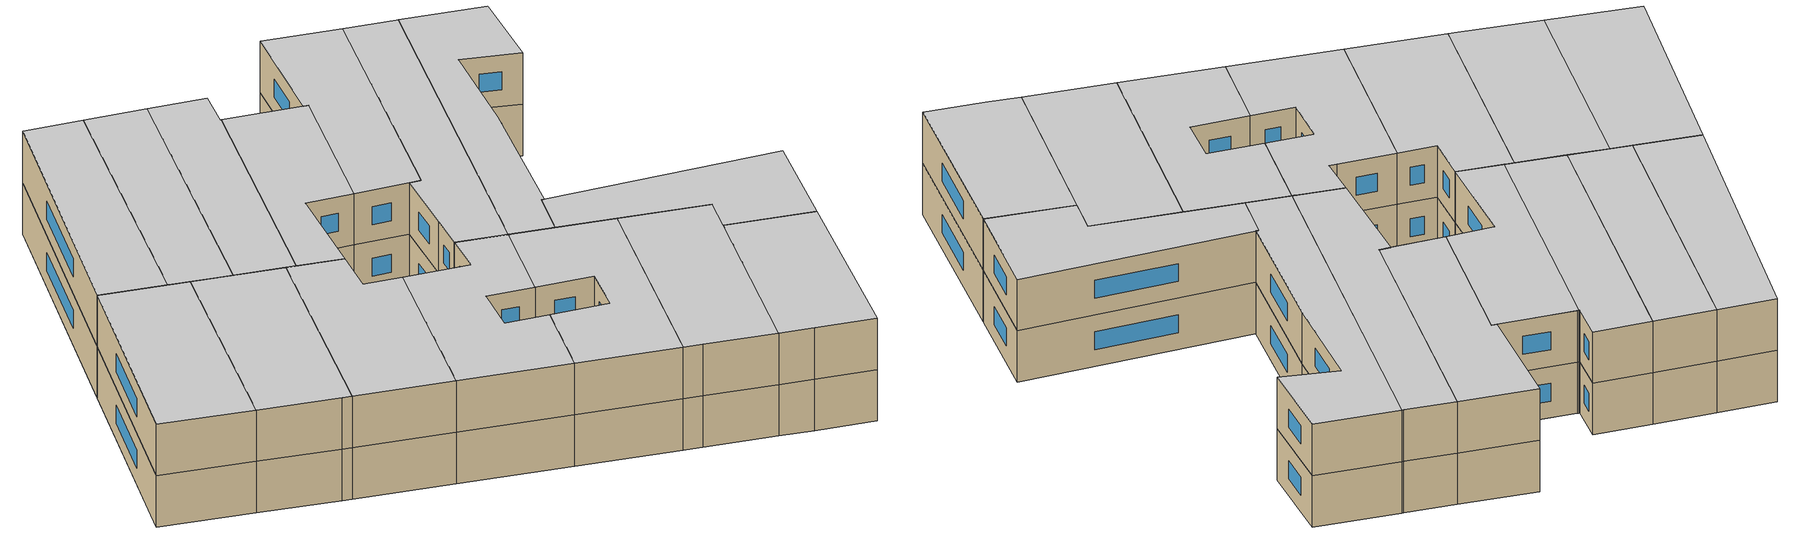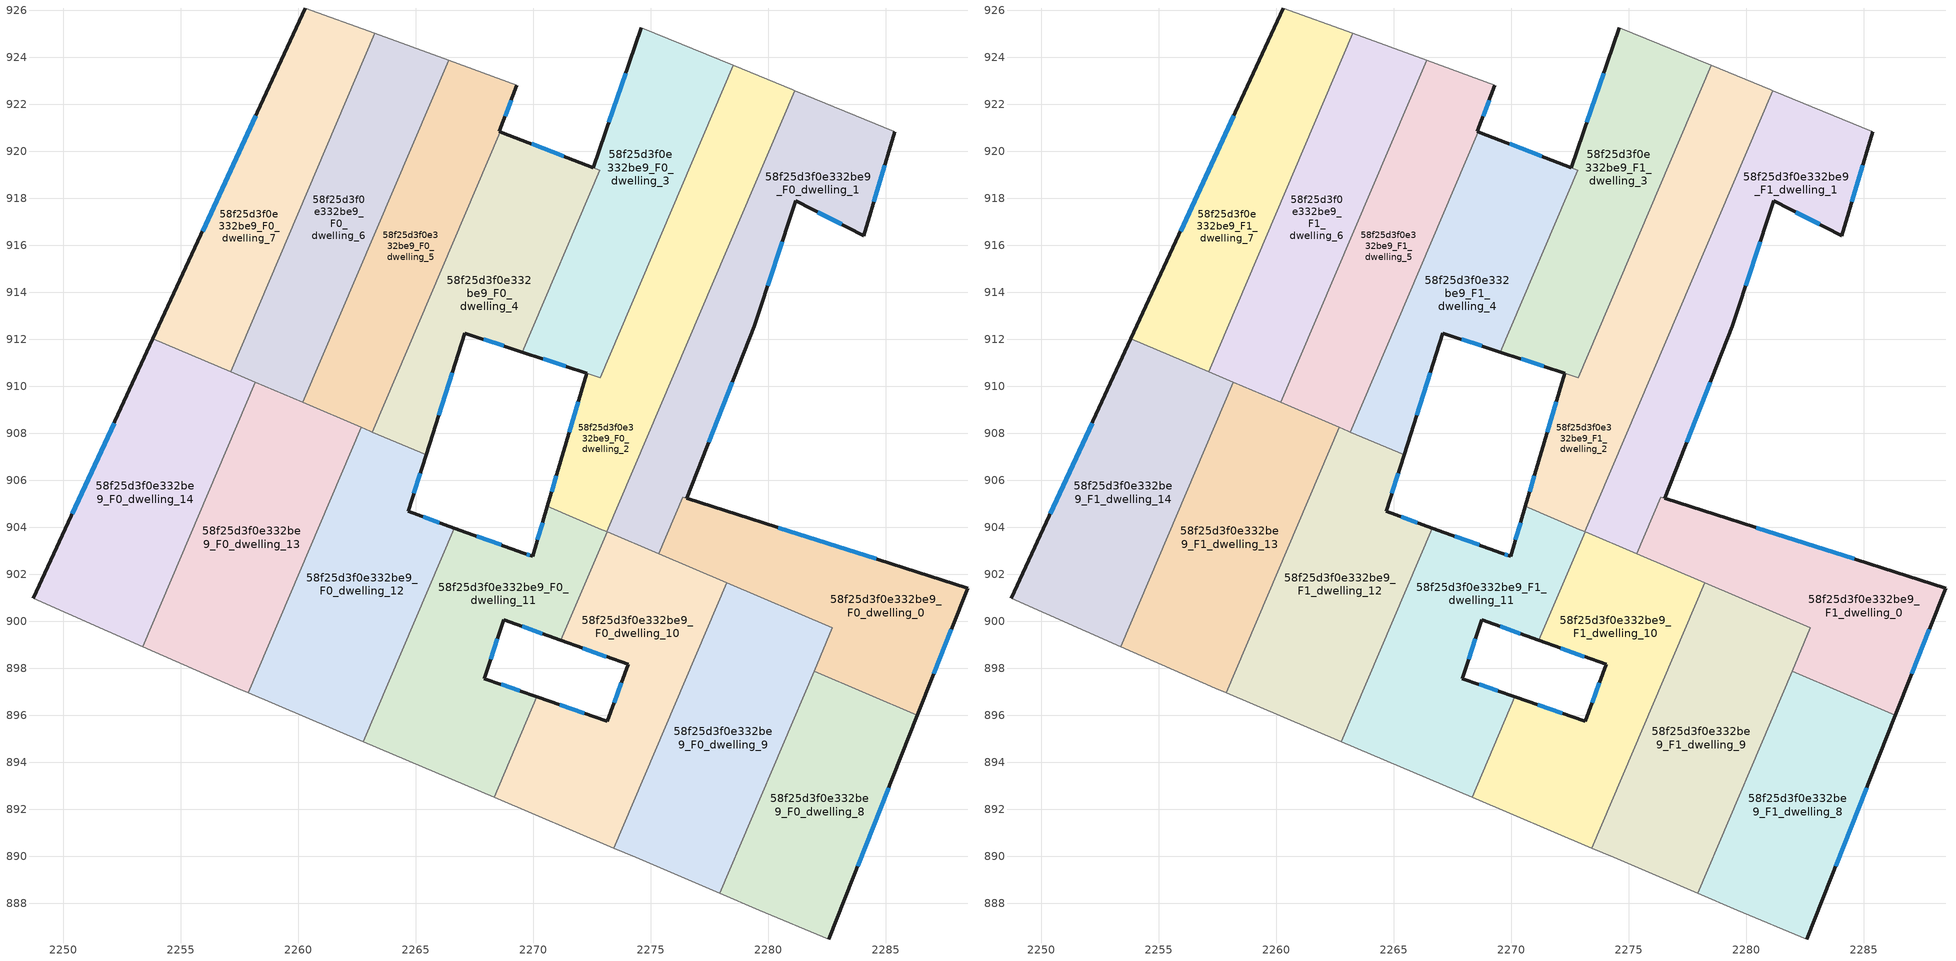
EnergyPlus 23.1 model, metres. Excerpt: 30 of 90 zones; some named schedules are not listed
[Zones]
58f25d3f0e332be9_F0_dwelling_0
 floor ground (EU_floor_Construction): 2288.48,901.42 2286.34,896.01 2281.94,897.88 2282.73,899.72 2275.34,902.87 2276.36,905.28 2276.53,905.23 z0
 wall outside (EU_wall_Construction): 2286.34,896.01 2288.48,901.42 2276.53,905.23 z0:3
 wall to 58f25d3f0e332be9_F0_dwelling_8 (EU_wall_Construction): 2281.94,897.88 2286.34,896.01 z0:3
 wall to 58f25d3f0e332be9_F0_dwelling_9 (EU_wall_Construction): 2278.23,901.64 2282.73,899.72 2281.94,897.88 z0:3
 wall to 58f25d3f0e332be9_F0_dwelling_1 (EU_wall_Construction): 2276.36,905.28 2275.34,902.87 / 2276.52,905.24 2276.37,905.29 z0:3
 wall to 58f25d3f0e332be9_F0_dwelling_10 (EU_wall_Construction): 2275.34,902.87 2278.23,901.64 z0:3
 window (EU_Window_Construction): 2284.6,902.66 2280.42,903.99 / 2287.04,897.77 2287.79,899.66 z0.98:2.02
58f25d3f0e332be9_F0_dwelling_1
 floor ground (EU_floor_Construction): 2285.37,920.84 2284.05,916.41 2281.17,917.9 2279.4,912.55 2276.52,905.24 2276.37,905.29 2275.34,902.87 2273.13,903.81 2281.12,922.58 z0
 wall outside (EU_wall_Construction): 2276.52,905.24 2279.4,912.55 2281.17,917.9 2284.05,916.41 2285.37,920.84 z0:3
 wall to 58f25d3f0e332be9_F0_dwelling_2 (EU_wall_Construction): 2281.12,922.58 2273.13,903.81 z0:3
 wall adiabatic (EU_wall_Construction): 2285.37,920.84 2281.12,922.58 z0:3
 wall to 58f25d3f0e332be9_F0_dwelling_10 (EU_wall_Construction): 2273.14,903.81 2275.34,902.87 z0:3
 window (EU_Window_Construction): 2284.48,917.85 2284.94,919.4 / 2282.11,917.41 2283.12,916.89 / 2279.98,914.29 2280.6,916.16 / 2277.46,907.61 2278.47,910.17 z0.98:2.02
58f25d3f0e332be9_F0_dwelling_10
 floor ground (EU_floor_Construction): 2278.23,901.64 2273.43,890.35 2268.33,892.51 2270.15,896.79 2273.14,895.76 2274.04,898.17 2271.17,899.2 2273.14,903.81 z0
 wall outside (EU_wall_Construction): 2271.17,899.2 2274.04,898.17 2273.14,895.76 2270.15,896.79 z0:3
 wall to 58f25d3f0e332be9_F0_dwelling_11 (EU_wall_Construction): 2270.15,896.79 2268.33,892.51 / 2273.14,903.81 2271.17,899.2 z0:3
 wall to 58f25d3f0e332be9_F0_dwelling_9 (EU_wall_Construction): 2273.43,890.35 2278.23,901.64 z0:3
 wall adiabatic (EU_wall_Construction): 2268.33,892.51 2273.43,890.35 z0:3
 window (EU_Window_Construction): 2272.17,896.09 2271.13,896.46 / 2273.75,897.38 2273.44,896.54 / 2272.11,898.86 2273.11,898.5 z0.98:2.02
58f25d3f0e332be9_F0_dwelling_11
 floor ground (EU_floor_Construction): 2273.14,903.81 2271.17,899.2 2268.74,900.07 2267.91,897.57 2270.15,896.79 2268.33,892.51 2262.76,894.88 2266.63,903.97 2269.59,902.91 2269.97,902.78 2270.59,904.89 z0
 wall outside (EU_wall_Construction): 2270.15,896.79 2267.91,897.57 2268.74,900.07 2271.17,899.2 / 2270.59,904.89 2269.97,902.78 2269.59,902.91 2266.63,903.97 z0:3
 wall adiabatic (EU_wall_Construction): 2262.76,894.88 2268.33,892.51 z0:3
 wall to 58f25d3f0e332be9_F0_dwelling_12 (EU_wall_Construction): 2266.63,903.97 2262.76,894.88 z0:3
 wall to 58f25d3f0e332be9_F0_dwelling_2 (EU_wall_Construction): 2272.9,903.91 2270.59,904.89 / 2273.13,903.81 2273.04,903.85 2272.9,903.9 z0:3
 window (EU_Window_Construction): 2269.53,899.78 2270.38,899.48 / 2268.18,898.38 2268.47,899.25 / 2269.42,897.04 2268.64,897.31 / 2268.63,903.25 2267.6,903.63 / 2269.85,902.82 2269.72,902.86 / 2270.39,904.2 2270.18,903.46 z0.98:2.02
58f25d3f0e332be9_F0_dwelling_12
 floor ground (EU_floor_Construction): 2265.44,907.08 2264.67,904.68 2266.63,903.97 2262.76,894.88 2257.87,896.96 2262.67,908.26 z0
 wall outside (EU_wall_Construction): 2266.63,903.97 2264.67,904.68 2265.44,907.08 z0:3
 wall adiabatic (EU_wall_Construction): 2257.87,896.96 2262.76,894.88 z0:3
 wall to 58f25d3f0e332be9_F0_dwelling_13 (EU_wall_Construction): 2262.67,908.26 2257.87,896.96 z0:3
 wall to 58f25d3f0e332be9_F0_dwelling_4 (EU_wall_Construction): 2265.44,907.08 2263.16,908.05 z0:3
 wall to 58f25d3f0e332be9_F0_dwelling_5 (EU_wall_Construction): 2263.16,908.05 2263.06,908.09 2262.67,908.26 z0:3
 window (EU_Window_Construction): 2264.92,905.46 2265.19,906.3 / 2266,904.2 2265.31,904.45 z0.98:2.02
58f25d3f0e332be9_F0_dwelling_13
 floor ground (EU_floor_Construction): 2262.67,908.26 2257.87,896.96 2257.4,897.16 2253.39,898.92 2258.17,910.17 z0
 wall adiabatic (EU_wall_Construction): 2253.39,898.92 2257.4,897.16 2257.87,896.96 z0:3
 wall to 58f25d3f0e332be9_F0_dwelling_14 (EU_wall_Construction): 2258.17,910.17 2253.39,898.92 z0:3
 wall to 58f25d3f0e332be9_F0_dwelling_5 (EU_wall_Construction): 2262.67,908.26 2260.19,909.31 z0:3
 wall to 58f25d3f0e332be9_F0_dwelling_6 (EU_wall_Construction): 2260.19,909.31 2258.17,910.17 z0:3
58f25d3f0e332be9_F0_dwelling_14
 floor ground (EU_floor_Construction): 2258.17,910.17 2253.39,898.92 2248.72,900.98 2253.82,912.03 z0
 wall outside (EU_wall_Construction): 2253.82,912.03 2248.72,900.98 z0:3
 wall adiabatic (EU_wall_Construction): 2248.72,900.98 2253.39,898.92 z0:3
 wall to 58f25d3f0e332be9_F0_dwelling_7 (EU_wall_Construction): 2257.13,910.62 2253.82,912.03 z0:3
 wall to 58f25d3f0e332be9_F0_dwelling_6 (EU_wall_Construction): 2258.17,910.17 2257.13,910.62 z0:3
 window (EU_Window_Construction): 2252.16,908.43 2250.38,904.57 z0.98:2.02
58f25d3f0e332be9_F0_dwelling_2
 floor ground (EU_floor_Construction): 2281.03,922.62 2281.12,922.58 2273.13,903.81 2273.04,903.85 2272.9,903.91 2270.59,904.89 2271.16,906.84 2272.26,910.56 2272.85,910.36 2278.51,923.66 z0
 wall outside (EU_wall_Construction): 2272.26,910.56 2271.16,906.84 2270.59,904.89 z0:3
 wall adiabatic (EU_wall_Construction): 2281.12,922.58 2281.03,922.62 2278.51,923.66 z0:3
 wall to 58f25d3f0e332be9_F0_dwelling_3 (EU_wall_Construction): 2272.85,910.36 2272.26,910.56 / 2278.51,923.66 2272.86,910.37 z0:3
 window (EU_Window_Construction): 2270.98,906.2 2270.78,905.52 / 2271.91,909.35 2271.52,908.05 z0.98:2.02
58f25d3f0e332be9_F0_dwelling_3
 floor ground (EU_floor_Construction): 2278.51,923.66 2272.85,910.36 2269.53,911.46 2272.83,919.2 2272.55,919.31 2274.59,925.27 z0
 wall outside (EU_wall_Construction): 2274.59,925.27 2272.55,919.31 / 2269.53,911.46 2272.26,910.56 z0:3
 wall to 58f25d3f0e332be9_F0_dwelling_4 (EU_wall_Construction): 2272.55,919.31 2272.83,919.2 2269.53,911.46 z0:3
 wall adiabatic (EU_wall_Construction): 2278.51,923.66 2274.59,925.27 z0:3
 window (EU_Window_Construction): 2273.93,923.33 2273.22,921.24 / 2270.42,911.16 2271.38,910.85 z0.98:2.02
58f25d3f0e332be9_F0_dwelling_4
 floor ground (EU_floor_Construction): 2272.83,919.2 2269.53,911.46 2267.08,912.27 2265.44,907.08 2263.16,908.05 2268.59,920.83 2268.69,920.79 z0
 wall outside (EU_wall_Construction): 2272.55,919.31 2268.69,920.79 2268.59,920.83 / 2265.44,907.08 2267.08,912.27 2269.53,911.46 z0:3
 wall to 58f25d3f0e332be9_F0_dwelling_5 (EU_wall_Construction): 2268.59,920.83 2263.16,908.05 z0:3
 window (EU_Window_Construction): 2271.29,919.79 2269.94,920.31 / 2267.88,912 2268.74,911.72 / 2265.97,908.77 2266.55,910.58 z0.98:2.02
58f25d3f0e332be9_F0_dwelling_5
 floor ground (EU_floor_Construction): 2269.3,922.82 2268.55,920.85 2268.59,920.83 2263.16,908.05 2263.06,908.09 2260.19,909.31 2266.39,923.88 z0
 wall outside (EU_wall_Construction): 2268.59,920.83 2268.55,920.85 2269.3,922.82 z0:3
 wall to 58f25d3f0e332be9_F0_dwelling_6 (EU_wall_Construction): 2266.39,923.88 2260.19,909.31 z0:3
 wall adiabatic (EU_wall_Construction): 2269.3,922.82 2266.39,923.88 z0:3
 window (EU_Window_Construction): 2268.8,921.49 2269.06,922.18 z0.98:2.02
58f25d3f0e332be9_F0_dwelling_6
 floor ground (EU_floor_Construction): 2266.39,923.88 2260.19,909.31 2257.13,910.62 2263.26,925.02 z0
 wall to 58f25d3f0e332be9_F0_dwelling_7 (EU_wall_Construction): 2263.26,925.02 2257.13,910.62 z0:3
 wall adiabatic (EU_wall_Construction): 2266.39,923.88 2263.26,925.02 z0:3
58f25d3f0e332be9_F0_dwelling_7
 floor ground (EU_floor_Construction): 2263.26,925.02 2257.13,910.62 2253.82,912.03 2260.3,926.1 z0
 wall outside (EU_wall_Construction): 2260.3,926.1 2253.82,912.03 z0:3
 wall adiabatic (EU_wall_Construction): 2263.26,925.02 2260.3,926.1 z0:3
 window (EU_Window_Construction): 2258.19,921.52 2255.93,916.6 z0.98:2.02
58f25d3f0e332be9_F0_dwelling_8
 floor ground (EU_floor_Construction): 2286.34,896.01 2282.57,886.49 2279.61,887.71 2277.92,888.43 2281.94,897.88 z0
 wall outside (EU_wall_Construction): 2282.57,886.49 2286.34,896.01 z0:3
 wall adiabatic (EU_wall_Construction): 2277.92,888.43 2279.61,887.71 2282.57,886.49 z0:3
 wall to 58f25d3f0e332be9_F0_dwelling_9 (EU_wall_Construction): 2281.94,897.88 2277.92,888.43 z0:3
 window (EU_Window_Construction): 2283.8,889.58 2285.12,892.91 z0.98:2.02
58f25d3f0e332be9_F0_dwelling_9
 floor ground (EU_floor_Construction): 2282.73,899.72 2277.92,888.43 2274.35,889.96 2273.43,890.35 2278.23,901.64 z0
 wall adiabatic (EU_wall_Construction): 2273.43,890.35 2274.35,889.96 2277.92,888.43 z0:3
58f25d3f0e332be9_F1_dwelling_0
 floor to 58f25d3f0e332be9_F0_dwelling_0 (EU_floor_Construction): 2288.48,901.42 2286.34,896.01 2281.94,897.88 2282.73,899.72 2275.34,902.87 2276.37,905.29 2276.53,905.23 z3
 wall outside (EU_wall_Construction): 2286.34,896.01 2288.48,901.42 2276.53,905.23 z3:6
 wall to 58f25d3f0e332be9_F1_dwelling_8 (EU_wall_Construction): 2281.94,897.88 2286.34,896.01 z3:6
 wall to 58f25d3f0e332be9_F1_dwelling_9 (EU_wall_Construction): 2278.23,901.64 2282.73,899.72 2281.94,897.88 z3:6
 wall to 58f25d3f0e332be9_F1_dwelling_1 (EU_wall_Construction): 2276.36,905.28 2275.34,902.87 / 2276.52,905.24 2276.37,905.29 z3:6
 wall to 58f25d3f0e332be9_F1_dwelling_10 (EU_wall_Construction): 2275.34,902.87 2278.23,901.64 z3:6
 window (EU_Window_Construction): 2284.6,902.66 2280.42,903.99 / 2287.04,897.77 2287.79,899.66 z3.98:5.02
 ceiling to 58f25d3f0e332be9_F2_dwelling_0 (EU_floor_Construction): 2286.34,896.01 2288.48,901.42 2276.53,905.23 2276.37,905.29 2275.34,902.87 2282.73,899.72 2281.94,897.88 z6
58f25d3f0e332be9_F1_dwelling_1
 floor to 58f25d3f0e332be9_F0_dwelling_1 (EU_floor_Construction): 2285.37,920.84 2284.05,916.41 2281.17,917.9 2279.4,912.55 2276.52,905.24 2276.37,905.29 2275.34,902.87 2273.13,903.81 2281.12,922.58 z3
 wall outside (EU_wall_Construction): 2276.52,905.24 2279.4,912.55 2281.17,917.9 2284.05,916.41 2285.37,920.84 z3:6
 wall to 58f25d3f0e332be9_F1_dwelling_2 (EU_wall_Construction): 2281.12,922.58 2273.13,903.81 z3:6
 wall adiabatic (EU_wall_Construction): 2285.37,920.84 2281.12,922.58 z3:6
 wall to 58f25d3f0e332be9_F1_dwelling_10 (EU_wall_Construction): 2273.14,903.81 2275.34,902.87 z3:6
 window (EU_Window_Construction): 2284.48,917.85 2284.94,919.4 / 2282.11,917.41 2283.12,916.89 / 2279.98,914.29 2280.6,916.16 / 2277.46,907.61 2278.47,910.17 z3.98:5.02
 ceiling to 58f25d3f0e332be9_F2_dwelling_1 (EU_floor_Construction): 2276.52,905.24 2279.4,912.55 2281.17,917.9 2284.05,916.41 2285.37,920.84 2281.12,922.58 2273.13,903.81 2275.34,902.87 2276.37,905.29 z6
58f25d3f0e332be9_F1_dwelling_10
 floor to 58f25d3f0e332be9_F0_dwelling_10 (EU_floor_Construction): 2278.23,901.64 2273.43,890.35 2268.33,892.51 2270.15,896.79 2273.14,895.76 2274.04,898.17 2271.17,899.2 2273.14,903.81 z3
 wall outside (EU_wall_Construction): 2271.17,899.2 2274.04,898.17 2273.14,895.76 2270.15,896.79 z3:6
 wall to 58f25d3f0e332be9_F1_dwelling_11 (EU_wall_Construction): 2270.15,896.79 2268.33,892.51 / 2273.14,903.81 2271.17,899.2 z3:6
 wall to 58f25d3f0e332be9_F1_dwelling_9 (EU_wall_Construction): 2273.43,890.35 2278.23,901.64 z3:6
 wall adiabatic (EU_wall_Construction): 2268.33,892.51 2273.43,890.35 z3:6
 window (EU_Window_Construction): 2272.17,896.09 2271.13,896.46 / 2273.75,897.38 2273.44,896.54 / 2272.11,898.86 2273.11,898.5 z3.98:5.02
 ceiling to 58f25d3f0e332be9_F2_dwelling_10 (EU_floor_Construction): 2273.43,890.35 2278.23,901.64 2273.14,903.81 2271.17,899.2 2274.04,898.17 2273.14,895.76 2270.15,896.79 2268.33,892.51 z6
58f25d3f0e332be9_F1_dwelling_11
 floor to 58f25d3f0e332be9_F0_dwelling_11 (EU_floor_Construction): 2273.14,903.81 2271.17,899.2 2268.74,900.07 2267.91,897.57 2270.15,896.79 2268.33,892.51 2262.76,894.88 2266.63,903.97 2269.59,902.91 2269.97,902.78 2270.59,904.89 z3
 wall outside (EU_wall_Construction): 2270.15,896.79 2267.91,897.57 2268.74,900.07 2271.17,899.2 / 2270.59,904.89 2269.97,902.78 2269.59,902.91 2266.63,903.97 z3:6
 wall adiabatic (EU_wall_Construction): 2262.76,894.88 2268.33,892.51 z3:6
 wall to 58f25d3f0e332be9_F1_dwelling_12 (EU_wall_Construction): 2266.63,903.97 2262.76,894.88 z3:6
 wall to 58f25d3f0e332be9_F1_dwelling_2 (EU_wall_Construction): 2272.9,903.91 2270.59,904.89 / 2273.13,903.81 2273.04,903.85 2272.9,903.9 z3:6
 window (EU_Window_Construction): 2269.53,899.78 2270.38,899.48 / 2268.18,898.38 2268.47,899.25 / 2269.42,897.04 2268.64,897.31 / 2268.63,903.25 2267.6,903.63 / 2269.85,902.82 2269.72,902.86 / 2270.39,904.2 2270.18,903.46 z3.98:5.02
 ceiling to 58f25d3f0e332be9_F2_dwelling_11 (EU_floor_Construction): 2268.33,892.51 2270.15,896.79 2267.91,897.57 2268.74,900.07 2271.17,899.2 2273.14,903.81 2270.59,904.89 2269.97,902.78 2269.59,902.91 2266.63,903.97 2262.76,894.88 z6
58f25d3f0e332be9_F1_dwelling_12
 floor to 58f25d3f0e332be9_F0_dwelling_12 (EU_floor_Construction): 2265.44,907.08 2264.67,904.68 2266.63,903.97 2262.76,894.88 2257.87,896.96 2262.67,908.26 z3
 wall outside (EU_wall_Construction): 2266.63,903.97 2264.67,904.68 2265.44,907.08 z3:6
 wall adiabatic (EU_wall_Construction): 2257.87,896.96 2262.76,894.88 z3:6
 wall to 58f25d3f0e332be9_F1_dwelling_13 (EU_wall_Construction): 2262.67,908.26 2257.87,896.96 z3:6
 wall to 58f25d3f0e332be9_F1_dwelling_4 (EU_wall_Construction): 2265.44,907.08 2263.16,908.05 z3:6
 wall to 58f25d3f0e332be9_F1_dwelling_5 (EU_wall_Construction): 2263.16,908.05 2263.06,908.09 2262.67,908.26 z3:6
 window (EU_Window_Construction): 2264.92,905.46 2265.19,906.3 / 2266,904.2 2265.31,904.45 z3.98:5.02
 ceiling to 58f25d3f0e332be9_F2_dwelling_12 (EU_floor_Construction): 2262.76,894.88 2266.63,903.97 2264.67,904.68 2265.44,907.08 2262.67,908.26 2257.87,896.96 z6
58f25d3f0e332be9_F1_dwelling_13
 floor to 58f25d3f0e332be9_F0_dwelling_13 (EU_floor_Construction): 2262.67,908.26 2257.87,896.96 2257.4,897.16 2253.39,898.92 2258.17,910.17 z3
 wall adiabatic (EU_wall_Construction): 2253.39,898.92 2257.4,897.16 2257.87,896.96 z3:6
 wall to 58f25d3f0e332be9_F1_dwelling_14 (EU_wall_Construction): 2258.17,910.17 2253.39,898.92 z3:6
 wall to 58f25d3f0e332be9_F1_dwelling_5 (EU_wall_Construction): 2262.67,908.26 2260.19,909.31 z3:6
 wall to 58f25d3f0e332be9_F1_dwelling_6 (EU_wall_Construction): 2260.19,909.31 2258.17,910.17 z3:6
 ceiling to 58f25d3f0e332be9_F2_dwelling_13 (EU_floor_Construction): 2257.87,896.96 2262.67,908.26 2258.17,910.17 2253.39,898.92 2257.4,897.16 z6
58f25d3f0e332be9_F1_dwelling_14
 floor to 58f25d3f0e332be9_F0_dwelling_14 (EU_floor_Construction): 2258.17,910.17 2253.39,898.92 2248.72,900.98 2253.82,912.03 z3
 wall outside (EU_wall_Construction): 2253.82,912.03 2248.72,900.98 z3:6
 wall adiabatic (EU_wall_Construction): 2248.72,900.98 2253.39,898.92 z3:6
 wall to 58f25d3f0e332be9_F1_dwelling_7 (EU_wall_Construction): 2257.13,910.62 2253.82,912.03 z3:6
 wall to 58f25d3f0e332be9_F1_dwelling_6 (EU_wall_Construction): 2258.17,910.17 2257.13,910.62 z3:6
 window (EU_Window_Construction): 2252.16,908.43 2250.38,904.57 z3.98:5.02
 ceiling to 58f25d3f0e332be9_F2_dwelling_14 (EU_floor_Construction): 2253.39,898.92 2258.17,910.17 2253.82,912.03 2248.72,900.98 z6
58f25d3f0e332be9_F1_dwelling_2
 floor to 58f25d3f0e332be9_F0_dwelling_2 (EU_floor_Construction): 2281.03,922.62 2281.12,922.58 2273.13,903.81 2273.04,903.85 2272.9,903.91 2270.59,904.89 2271.16,906.84 2272.26,910.56 2272.85,910.36 2278.51,923.66 z3
 wall outside (EU_wall_Construction): 2272.26,910.56 2271.16,906.84 2270.59,904.89 z3:6
 wall adiabatic (EU_wall_Construction): 2281.12,922.58 2281.03,922.62 2278.51,923.66 z3:6
 wall to 58f25d3f0e332be9_F1_dwelling_3 (EU_wall_Construction): 2272.85,910.36 2272.26,910.56 / 2278.51,923.66 2272.86,910.37 z3:6
 window (EU_Window_Construction): 2270.98,906.2 2270.78,905.52 / 2271.91,909.35 2271.52,908.05 z3.98:5.02
 ceiling to 58f25d3f0e332be9_F2_dwelling_2 (EU_floor_Construction): 2273.13,903.81 2281.12,922.58 2281.03,922.62 2278.51,923.66 2272.85,910.36 2272.26,910.56 2271.16,906.84 2270.59,904.89 2272.9,903.91 2273.04,903.85 z6
58f25d3f0e332be9_F1_dwelling_3
 floor to 58f25d3f0e332be9_F0_dwelling_3 (EU_floor_Construction): 2278.51,923.66 2272.85,910.36 2269.53,911.46 2272.83,919.2 2272.55,919.31 2274.59,925.27 z3
 wall outside (EU_wall_Construction): 2274.59,925.27 2272.55,919.31 / 2269.53,911.46 2272.26,910.56 z3:6
 wall to 58f25d3f0e332be9_F1_dwelling_4 (EU_wall_Construction): 2272.55,919.31 2272.83,919.2 2269.53,911.46 z3:6
 wall adiabatic (EU_wall_Construction): 2278.51,923.66 2274.59,925.27 z3:6
 window (EU_Window_Construction): 2273.93,923.33 2273.22,921.24 / 2270.42,911.16 2271.38,910.85 z3.98:5.02
 ceiling to 58f25d3f0e332be9_F2_dwelling_3 (EU_floor_Construction): 2272.85,910.36 2278.51,923.66 2274.59,925.27 2272.55,919.31 2272.83,919.2 2269.53,911.46 z6
58f25d3f0e332be9_F1_dwelling_4
 floor to 58f25d3f0e332be9_F0_dwelling_4 (EU_floor_Construction): 2272.83,919.2 2269.53,911.46 2267.08,912.27 2265.44,907.08 2263.16,908.05 2268.59,920.83 z3
 wall outside (EU_wall_Construction): 2272.55,919.31 2268.69,920.79 2268.59,920.83 / 2265.44,907.08 2267.08,912.27 2269.53,911.46 z3:6
 wall to 58f25d3f0e332be9_F1_dwelling_5 (EU_wall_Construction): 2268.59,920.83 2263.16,908.05 z3:6
 window (EU_Window_Construction): 2271.29,919.79 2269.94,920.31 / 2267.88,912 2268.74,911.72 / 2265.97,908.77 2266.55,910.58 z3.98:5.02
 ceiling to 58f25d3f0e332be9_F2_dwelling_4 (EU_floor_Construction): 2269.53,911.46 2272.83,919.2 2268.59,920.83 2263.16,908.05 2265.44,907.08 2267.08,912.27 z6
58f25d3f0e332be9_F1_dwelling_5
 floor to 58f25d3f0e332be9_F0_dwelling_5 (EU_floor_Construction): 2269.3,922.82 2268.55,920.85 2268.59,920.83 2263.16,908.05 2263.06,908.09 2260.19,909.31 2266.39,923.88 z3
 wall outside (EU_wall_Construction): 2268.59,920.83 2268.55,920.85 2269.3,922.82 z3:6
 wall to 58f25d3f0e332be9_F1_dwelling_6 (EU_wall_Construction): 2266.39,923.88 2260.19,909.31 z3:6
 wall adiabatic (EU_wall_Construction): 2269.3,922.82 2266.39,923.88 z3:6
 window (EU_Window_Construction): 2268.8,921.49 2269.06,922.18 z3.98:5.02
 ceiling to 58f25d3f0e332be9_F2_dwelling_5 (EU_floor_Construction): 2263.16,908.05 2268.59,920.83 2268.55,920.85 2269.3,922.82 2266.39,923.88 2260.19,909.31 2263.06,908.09 z6
58f25d3f0e332be9_F1_dwelling_6
 floor to 58f25d3f0e332be9_F0_dwelling_6 (EU_floor_Construction): 2266.39,923.88 2260.19,909.31 2257.13,910.62 2263.26,925.02 z3
 wall to 58f25d3f0e332be9_F1_dwelling_7 (EU_wall_Construction): 2263.26,925.02 2257.13,910.62 z3:6
 wall adiabatic (EU_wall_Construction): 2266.39,923.88 2263.26,925.02 z3:6
 ceiling to 58f25d3f0e332be9_F2_dwelling_6 (EU_floor_Construction): 2260.19,909.31 2266.39,923.88 2263.26,925.02 2257.13,910.62 z6
58f25d3f0e332be9_F1_dwelling_7
 floor to 58f25d3f0e332be9_F0_dwelling_7 (EU_floor_Construction): 2263.26,925.02 2257.13,910.62 2253.82,912.03 2260.3,926.1 z3
 wall outside (EU_wall_Construction): 2260.3,926.1 2253.82,912.03 z3:6
 wall adiabatic (EU_wall_Construction): 2263.26,925.02 2260.3,926.1 z3:6
 window (EU_Window_Construction): 2258.19,921.52 2255.93,916.6 z3.98:5.02
 ceiling to 58f25d3f0e332be9_F2_dwelling_7 (EU_floor_Construction): 2257.13,910.62 2263.26,925.02 2260.3,926.1 2253.82,912.03 z6
58f25d3f0e332be9_F1_dwelling_8
 floor to 58f25d3f0e332be9_F0_dwelling_8 (EU_floor_Construction): 2286.34,896.01 2282.57,886.49 2279.61,887.71 2277.92,888.43 2281.94,897.88 z3
 wall outside (EU_wall_Construction): 2282.57,886.49 2286.34,896.01 z3:6
 wall adiabatic (EU_wall_Construction): 2277.92,888.43 2279.61,887.71 2282.57,886.49 z3:6
 wall to 58f25d3f0e332be9_F1_dwelling_9 (EU_wall_Construction): 2281.94,897.88 2277.92,888.43 z3:6
 window (EU_Window_Construction): 2283.8,889.58 2285.12,892.91 z3.98:5.02
 ceiling to 58f25d3f0e332be9_F2_dwelling_8 (EU_floor_Construction): 2282.57,886.49 2286.34,896.01 2281.94,897.88 2277.92,888.43 2279.61,887.71 z6
58f25d3f0e332be9_F1_dwelling_9
 floor to 58f25d3f0e332be9_F0_dwelling_9 (EU_floor_Construction): 2282.73,899.72 2277.92,888.43 2274.35,889.96 2273.43,890.35 2278.23,901.64 z3
 wall adiabatic (EU_wall_Construction): 2273.43,890.35 2274.35,889.96 2277.92,888.43 z3:6
 ceiling to 58f25d3f0e332be9_F2_dwelling_9 (EU_floor_Construction): 2277.92,888.43 2282.73,899.72 2278.23,901.64 2273.43,890.35 2274.35,889.96 z6
[Building]
EU S2 Campaign: North Axis=0; Terrain=City; Solar Distribution=FullExterior
[Site:Location]
Bologna: Latitude=44.5; Longitude=11.25; Time Zone=1; Elevation=37
[SizingPeriod:WeatherFileDays]
AnnualSizingPeriod: Begin Month=1; Begin Day of Month=1; End Month=12; End Day of Month=31; Day of Week for Start Day=Monday; Use Weather File Daylight Saving Period=No; Use Weather File Rain and Snow Indicators=No
[MATERIAL]
EU_InternalMass_Material: Roughness=MediumRough; Thickness=0.1; Conductivity=1; Density=1800; Specific Heat=900; Thermal Absorptance=0.9; Solar Absorptance=0.7; Visible Absorptance=0.7
[MATERIAL:NOMASS] Roughness=MediumRough; Thermal Absorptance=0.9; Solar Absorptance=0.7; Visible Absorptance=0.7
Name | Thermal Resistance
EU_wall_NoMass | 0.905828
EU_floor_NoMass | 0.67114
[WINDOWMATERIAL:SIMPLEGLAZINGSYSTEM]
EU_Window_SimpleGlazing: UFactor=4.52486; Solar Heat Gain Coefficient=0.85; Visible Transmittance=0.85
[CONSTRUCTION]
EU_wall_Construction: EU_wall_NoMass
EU_floor_Construction: EU_floor_NoMass
EU_Window_Construction: EU_Window_SimpleGlazing
EU_InternalMass_Construction: EU_InternalMass_Material
[ZONE] Type=1; Multiplier=1; Ceiling Height=autocalculate; Floor Area=autocalculate; Part of Total Floor Area=Yes
Name | Volume
58f25d3f0e332be9_F0_dwelling_0 | 151.362
58f25d3f0e332be9_F1_dwelling_0 | 151.364
58f25d3f0e332be9_F0_dwelling_1; 58f25d3f0e332be9_F1_dwelling_1 | 176.487
58f25d3f0e332be9_F0_dwelling_10; 58f25d3f0e332be9_F1_dwelling_10 | 179.771
58f25d3f0e332be9_F0_dwelling_11; 58f25d3f0e332be9_F1_dwelling_11 | 179.779
58f25d3f0e332be9_F0_dwelling_12; 58f25d3f0e332be9_F1_dwelling_12 | 179.746
58f25d3f0e332be9_F0_dwelling_13; 58f25d3f0e332be9_F1_dwelling_13 | 179.781
58f25d3f0e332be9_F0_dwelling_14; 58f25d3f0e332be9_F1_dwelling_14 | 179.777
58f25d3f0e332be9_F0_dwelling_2; 58f25d3f0e332be9_F1_dwelling_2 | 177.597
58f25d3f0e332be9_F0_dwelling_3; 58f25d3f0e332be9_F1_dwelling_3 | 162.166
58f25d3f0e332be9_F0_dwelling_4 | 151.564
58f25d3f0e332be9_F1_dwelling_4 | 151.53
58f25d3f0e332be9_F0_dwelling_5; 58f25d3f0e332be9_F1_dwelling_5 | 153.191
58f25d3f0e332be9_F0_dwelling_6; 58f25d3f0e332be9_F1_dwelling_6 | 157.284
58f25d3f0e332be9_F0_dwelling_7; 58f25d3f0e332be9_F1_dwelling_7 | 157.307
58f25d3f0e332be9_F0_dwelling_8; 58f25d3f0e332be9_F1_dwelling_8 | 151.253
58f25d3f0e332be9_F0_dwelling_9; 58f25d3f0e332be9_F1_dwelling_9 | 179.76
[INTERNALMASS] Construction=EU_InternalMass_Construction
Name | Zone or ZoneList | Surface Area
58f25d3f0e332be9_F0_dwelling_0_EU_InternalMass | 58f25d3f0e332be9_F0_dwelling_0 | 50.4534
58f25d3f0e332be9_F0_dwelling_1_EU_InternalMass | 58f25d3f0e332be9_F0_dwelling_1 | 58.8232
58f25d3f0e332be9_F0_dwelling_2_EU_InternalMass | 58f25d3f0e332be9_F0_dwelling_2 | 59.2041
58f25d3f0e332be9_F0_dwelling_3_EU_InternalMass | 58f25d3f0e332be9_F0_dwelling_3 | 54.0527
58f25d3f0e332be9_F0_dwelling_4_EU_InternalMass | 58f25d3f0e332be9_F0_dwelling_4 | 50.5219
58f25d3f0e332be9_F0_dwelling_5_EU_InternalMass | 58f25d3f0e332be9_F0_dwelling_5 | 51.0656
58f25d3f0e332be9_F0_dwelling_6_EU_InternalMass | 58f25d3f0e332be9_F0_dwelling_6 | 52.428
58f25d3f0e332be9_F0_dwelling_7_EU_InternalMass | 58f25d3f0e332be9_F0_dwelling_7 | 52.4361
58f25d3f0e332be9_F0_dwelling_8_EU_InternalMass | 58f25d3f0e332be9_F0_dwelling_8 | 50.4164
58f25d3f0e332be9_F0_dwelling_9_EU_InternalMass | 58f25d3f0e332be9_F0_dwelling_9 | 59.9202
58f25d3f0e332be9_F0_dwelling_10_EU_InternalMass | 58f25d3f0e332be9_F0_dwelling_10 | 59.9237
58f25d3f0e332be9_F0_dwelling_11_EU_InternalMass | 58f25d3f0e332be9_F0_dwelling_11 | 59.926
58f25d3f0e332be9_F0_dwelling_12_EU_InternalMass | 58f25d3f0e332be9_F0_dwelling_12 | 59.9149
58f25d3f0e332be9_F0_dwelling_13_EU_InternalMass | 58f25d3f0e332be9_F0_dwelling_13 | 59.9274
58f25d3f0e332be9_F0_dwelling_14_EU_InternalMass | 58f25d3f0e332be9_F0_dwelling_14 | 59.9252
58f25d3f0e332be9_F1_dwelling_0_EU_InternalMass | 58f25d3f0e332be9_F1_dwelling_0 | 50.4534
58f25d3f0e332be9_F1_dwelling_1_EU_InternalMass | 58f25d3f0e332be9_F1_dwelling_1 | 58.8232
58f25d3f0e332be9_F1_dwelling_2_EU_InternalMass | 58f25d3f0e332be9_F1_dwelling_2 | 59.2041
58f25d3f0e332be9_F1_dwelling_3_EU_InternalMass | 58f25d3f0e332be9_F1_dwelling_3 | 54.0527
58f25d3f0e332be9_F1_dwelling_4_EU_InternalMass | 58f25d3f0e332be9_F1_dwelling_4 | 50.5219
58f25d3f0e332be9_F1_dwelling_5_EU_InternalMass | 58f25d3f0e332be9_F1_dwelling_5 | 51.0656
58f25d3f0e332be9_F1_dwelling_6_EU_InternalMass | 58f25d3f0e332be9_F1_dwelling_6 | 52.428
58f25d3f0e332be9_F1_dwelling_7_EU_InternalMass | 58f25d3f0e332be9_F1_dwelling_7 | 52.4361
58f25d3f0e332be9_F1_dwelling_8_EU_InternalMass | 58f25d3f0e332be9_F1_dwelling_8 | 50.4164
58f25d3f0e332be9_F1_dwelling_9_EU_InternalMass | 58f25d3f0e332be9_F1_dwelling_9 | 59.9202
58f25d3f0e332be9_F1_dwelling_10_EU_InternalMass | 58f25d3f0e332be9_F1_dwelling_10 | 59.9237
58f25d3f0e332be9_F1_dwelling_11_EU_InternalMass | 58f25d3f0e332be9_F1_dwelling_11 | 59.926
58f25d3f0e332be9_F1_dwelling_12_EU_InternalMass | 58f25d3f0e332be9_F1_dwelling_12 | 59.9149
58f25d3f0e332be9_F1_dwelling_13_EU_InternalMass | 58f25d3f0e332be9_F1_dwelling_13 | 59.9274
58f25d3f0e332be9_F1_dwelling_14_EU_InternalMass | 58f25d3f0e332be9_F1_dwelling_14 | 59.9252
[OTHEREQUIPMENT] Fuel Type=Electricity; Design Level Calculation Method=Watts/Area; Power per Zone Floor Area=1; Fraction Latent=0; Fraction Radiant=0; Fraction Lost=0; Carbon Dioxide Generation Rate=0; EndUse Subcategory=EU_Step8_InternalGains
Name | Zone or ZoneList or Space or SpaceList | Schedule
EU_Step8_InternalGain_58f25d3f0e332be9_F0_dwelling_0_f000 | 58f25d3f0e332be9_F0_dwelling_0 | EU_Step8_GainSchedule_58f25d3f0e332be9_F0_dwelling_0_f000
EU_Step8_InternalGain_58f25d3f0e332be9_F0_dwelling_1_f000 | 58f25d3f0e332be9_F0_dwelling_1 | EU_Step8_GainSchedule_58f25d3f0e332be9_F0_dwelling_1_f000
EU_Step8_InternalGain_58f25d3f0e332be9_F0_dwelling_2_f000 | 58f25d3f0e332be9_F0_dwelling_2 | EU_Step8_GainSchedule_58f25d3f0e332be9_F0_dwelling_2_f000
EU_Step8_InternalGain_58f25d3f0e332be9_F0_dwelling_3_f000 | 58f25d3f0e332be9_F0_dwelling_3 | EU_Step8_GainSchedule_58f25d3f0e332be9_F0_dwelling_3_f000
EU_Step8_InternalGain_58f25d3f0e332be9_F0_dwelling_4_f000 | 58f25d3f0e332be9_F0_dwelling_4 | EU_Step8_GainSchedule_58f25d3f0e332be9_F0_dwelling_4_f000
EU_Step8_InternalGain_58f25d3f0e332be9_F0_dwelling_5_f000 | 58f25d3f0e332be9_F0_dwelling_5 | EU_Step8_GainSchedule_58f25d3f0e332be9_F0_dwelling_5_f000
EU_Step8_InternalGain_58f25d3f0e332be9_F0_dwelling_6_f000 | 58f25d3f0e332be9_F0_dwelling_6 | EU_Step8_GainSchedule_58f25d3f0e332be9_F0_dwelling_6_f000
EU_Step8_InternalGain_58f25d3f0e332be9_F0_dwelling_7_f000 | 58f25d3f0e332be9_F0_dwelling_7 | EU_Step8_GainSchedule_58f25d3f0e332be9_F0_dwelling_7_f000
EU_Step8_InternalGain_58f25d3f0e332be9_F0_dwelling_8_f000 | 58f25d3f0e332be9_F0_dwelling_8 | EU_Step8_GainSchedule_58f25d3f0e332be9_F0_dwelling_8_f000
EU_Step8_InternalGain_58f25d3f0e332be9_F0_dwelling_9_f000 | 58f25d3f0e332be9_F0_dwelling_9 | EU_Step8_GainSchedule_58f25d3f0e332be9_F0_dwelling_9_f000
EU_Step8_InternalGain_58f25d3f0e332be9_F0_dwelling_10_f000 | 58f25d3f0e332be9_F0_dwelling_10 | EU_Step8_GainSchedule_58f25d3f0e332be9_F0_dwelling_10_f000
EU_Step8_InternalGain_58f25d3f0e332be9_F0_dwelling_11_f000 | 58f25d3f0e332be9_F0_dwelling_11 | EU_Step8_GainSchedule_58f25d3f0e332be9_F0_dwelling_11_f000
EU_Step8_InternalGain_58f25d3f0e332be9_F0_dwelling_12_f000 | 58f25d3f0e332be9_F0_dwelling_12 | EU_Step8_GainSchedule_58f25d3f0e332be9_F0_dwelling_12_f000
EU_Step8_InternalGain_58f25d3f0e332be9_F0_dwelling_13_f000 | 58f25d3f0e332be9_F0_dwelling_13 | EU_Step8_GainSchedule_58f25d3f0e332be9_F0_dwelling_13_f000
EU_Step8_InternalGain_58f25d3f0e332be9_F0_dwelling_14_f000 | 58f25d3f0e332be9_F0_dwelling_14 | EU_Step8_GainSchedule_58f25d3f0e332be9_F0_dwelling_14_f000
EU_Step8_InternalGain_58f25d3f0e332be9_F1_dwelling_0_f000 | 58f25d3f0e332be9_F1_dwelling_0 | EU_Step8_GainSchedule_58f25d3f0e332be9_F1_dwelling_0_f000
EU_Step8_InternalGain_58f25d3f0e332be9_F1_dwelling_1_f000 | 58f25d3f0e332be9_F1_dwelling_1 | EU_Step8_GainSchedule_58f25d3f0e332be9_F1_dwelling_1_f000
EU_Step8_InternalGain_58f25d3f0e332be9_F1_dwelling_2_f000 | 58f25d3f0e332be9_F1_dwelling_2 | EU_Step8_GainSchedule_58f25d3f0e332be9_F1_dwelling_2_f000
EU_Step8_InternalGain_58f25d3f0e332be9_F1_dwelling_3_f000 | 58f25d3f0e332be9_F1_dwelling_3 | EU_Step8_GainSchedule_58f25d3f0e332be9_F1_dwelling_3_f000
EU_Step8_InternalGain_58f25d3f0e332be9_F1_dwelling_4_f000 | 58f25d3f0e332be9_F1_dwelling_4 | EU_Step8_GainSchedule_58f25d3f0e332be9_F1_dwelling_4_f000
EU_Step8_InternalGain_58f25d3f0e332be9_F1_dwelling_5_f000 | 58f25d3f0e332be9_F1_dwelling_5 | EU_Step8_GainSchedule_58f25d3f0e332be9_F1_dwelling_5_f000
EU_Step8_InternalGain_58f25d3f0e332be9_F1_dwelling_6_f000 | 58f25d3f0e332be9_F1_dwelling_6 | EU_Step8_GainSchedule_58f25d3f0e332be9_F1_dwelling_6_f000
EU_Step8_InternalGain_58f25d3f0e332be9_F1_dwelling_7_f000 | 58f25d3f0e332be9_F1_dwelling_7 | EU_Step8_GainSchedule_58f25d3f0e332be9_F1_dwelling_7_f000
EU_Step8_InternalGain_58f25d3f0e332be9_F1_dwelling_8_f000 | 58f25d3f0e332be9_F1_dwelling_8 | EU_Step8_GainSchedule_58f25d3f0e332be9_F1_dwelling_8_f000
EU_Step8_InternalGain_58f25d3f0e332be9_F1_dwelling_9_f000 | 58f25d3f0e332be9_F1_dwelling_9 | EU_Step8_GainSchedule_58f25d3f0e332be9_F1_dwelling_9_f000
EU_Step8_InternalGain_58f25d3f0e332be9_F1_dwelling_10_f000 | 58f25d3f0e332be9_F1_dwelling_10 | EU_Step8_GainSchedule_58f25d3f0e332be9_F1_dwelling_10_f000
EU_Step8_InternalGain_58f25d3f0e332be9_F1_dwelling_11_f000 | 58f25d3f0e332be9_F1_dwelling_11 | EU_Step8_GainSchedule_58f25d3f0e332be9_F1_dwelling_11_f000
EU_Step8_InternalGain_58f25d3f0e332be9_F1_dwelling_12_f000 | 58f25d3f0e332be9_F1_dwelling_12 | EU_Step8_GainSchedule_58f25d3f0e332be9_F1_dwelling_12_f000
EU_Step8_InternalGain_58f25d3f0e332be9_F1_dwelling_13_f000 | 58f25d3f0e332be9_F1_dwelling_13 | EU_Step8_GainSchedule_58f25d3f0e332be9_F1_dwelling_13_f000
EU_Step8_InternalGain_58f25d3f0e332be9_F1_dwelling_14_f000 | 58f25d3f0e332be9_F1_dwelling_14 | EU_Step8_GainSchedule_58f25d3f0e332be9_F1_dwelling_14_f000
[ZONEVENTILATION:DESIGNFLOWRATE] Schedule=EU_AlwaysOn; Design Flow Rate Calculation Method=AirChanges/Hour; Air Changes per Hour=0.73129; Ventilation Type=Natural; Fan Pressure Rise=0; Fan Total Efficiency=1; Constant Term Coefficient=1; Temperature Term Coefficient=0; Velocity Term Coefficient=0; Velocity Squared Term Coefficient=0; Minimum Indoor Temperature=-100; Maximum Indoor Temperature=100; Delta Temperature=-100; Minimum Outdoor Temperature=-100; Maximum Outdoor Temperature=100; Maximum Wind Speed=40
Name | Zone or ZoneList or Space or SpaceList
EU_ConstantAir_58f25d3f0e332be9_F0_dwelling_0 | 58f25d3f0e332be9_F0_dwelling_0
EU_ConstantAir_58f25d3f0e332be9_F0_dwelling_1 | 58f25d3f0e332be9_F0_dwelling_1
EU_ConstantAir_58f25d3f0e332be9_F0_dwelling_2 | 58f25d3f0e332be9_F0_dwelling_2
EU_ConstantAir_58f25d3f0e332be9_F0_dwelling_3 | 58f25d3f0e332be9_F0_dwelling_3
EU_ConstantAir_58f25d3f0e332be9_F0_dwelling_4 | 58f25d3f0e332be9_F0_dwelling_4
EU_ConstantAir_58f25d3f0e332be9_F0_dwelling_5 | 58f25d3f0e332be9_F0_dwelling_5
EU_ConstantAir_58f25d3f0e332be9_F0_dwelling_6 | 58f25d3f0e332be9_F0_dwelling_6
EU_ConstantAir_58f25d3f0e332be9_F0_dwelling_7 | 58f25d3f0e332be9_F0_dwelling_7
EU_ConstantAir_58f25d3f0e332be9_F0_dwelling_8 | 58f25d3f0e332be9_F0_dwelling_8
EU_ConstantAir_58f25d3f0e332be9_F0_dwelling_9 | 58f25d3f0e332be9_F0_dwelling_9
EU_ConstantAir_58f25d3f0e332be9_F0_dwelling_10 | 58f25d3f0e332be9_F0_dwelling_10
EU_ConstantAir_58f25d3f0e332be9_F0_dwelling_11 | 58f25d3f0e332be9_F0_dwelling_11
EU_ConstantAir_58f25d3f0e332be9_F0_dwelling_12 | 58f25d3f0e332be9_F0_dwelling_12
EU_ConstantAir_58f25d3f0e332be9_F0_dwelling_13 | 58f25d3f0e332be9_F0_dwelling_13
EU_ConstantAir_58f25d3f0e332be9_F0_dwelling_14 | 58f25d3f0e332be9_F0_dwelling_14
EU_ConstantAir_58f25d3f0e332be9_F1_dwelling_0 | 58f25d3f0e332be9_F1_dwelling_0
EU_ConstantAir_58f25d3f0e332be9_F1_dwelling_1 | 58f25d3f0e332be9_F1_dwelling_1
EU_ConstantAir_58f25d3f0e332be9_F1_dwelling_2 | 58f25d3f0e332be9_F1_dwelling_2
EU_ConstantAir_58f25d3f0e332be9_F1_dwelling_3 | 58f25d3f0e332be9_F1_dwelling_3
EU_ConstantAir_58f25d3f0e332be9_F1_dwelling_4 | 58f25d3f0e332be9_F1_dwelling_4
EU_ConstantAir_58f25d3f0e332be9_F1_dwelling_5 | 58f25d3f0e332be9_F1_dwelling_5
EU_ConstantAir_58f25d3f0e332be9_F1_dwelling_6 | 58f25d3f0e332be9_F1_dwelling_6
EU_ConstantAir_58f25d3f0e332be9_F1_dwelling_7 | 58f25d3f0e332be9_F1_dwelling_7
EU_ConstantAir_58f25d3f0e332be9_F1_dwelling_8 | 58f25d3f0e332be9_F1_dwelling_8
EU_ConstantAir_58f25d3f0e332be9_F1_dwelling_9 | 58f25d3f0e332be9_F1_dwelling_9
EU_ConstantAir_58f25d3f0e332be9_F1_dwelling_10 | 58f25d3f0e332be9_F1_dwelling_10
EU_ConstantAir_58f25d3f0e332be9_F1_dwelling_11 | 58f25d3f0e332be9_F1_dwelling_11
EU_ConstantAir_58f25d3f0e332be9_F1_dwelling_12 | 58f25d3f0e332be9_F1_dwelling_12
EU_ConstantAir_58f25d3f0e332be9_F1_dwelling_13 | 58f25d3f0e332be9_F1_dwelling_13
EU_ConstantAir_58f25d3f0e332be9_F1_dwelling_14 | 58f25d3f0e332be9_F1_dwelling_14
[HVACTEMPLATE:ZONE:IDEALLOADSAIRSYSTEM] System Availability Schedule=EU_AlwaysOn; Maximum Heating Supply Air Temperature=50; Minimum Cooling Supply Air Temperature=13; Maximum Heating Supply Air Humidity Ratio=0.0156; Minimum Cooling Supply Air Humidity Ratio=0.0077; Heating Limit=NoLimit; Cooling Limit=NoLimit; Heating Availability Schedule=EU_AlwaysOn; Cooling Availability Schedule=EU_CoolingOff; Dehumidification Control Type=ConstantSensibleHeatRatio; Cooling Sensible Heat Ratio=0.7; Dehumidification Setpoint=60; Humidification Control Type=None; Humidification Setpoint=30; Outdoor Air Method=None; Outdoor Air Flow Rate per Person=0.00944; Outdoor Air Flow Rate per Zone Floor Area=0; Outdoor Air Flow Rate per Zone=0; Demand Controlled Ventilation Type=None; Outdoor Air Economizer Type=NoEconomizer; Heat Recovery Type=None; Sensible Heat Recovery Effectiveness=0.7; Latent Heat Recovery Effectiveness=0.65
Name | Template Thermostat
58f25d3f0e332be9_F0_dwelling_0 | EU_HeatOnly_58f25d3f0e332be9_F0_dwelling_0
58f25d3f0e332be9_F0_dwelling_1 | EU_HeatOnly_58f25d3f0e332be9_F0_dwelling_1
58f25d3f0e332be9_F0_dwelling_2 | EU_HeatOnly_58f25d3f0e332be9_F0_dwelling_2
58f25d3f0e332be9_F0_dwelling_3 | EU_HeatOnly_58f25d3f0e332be9_F0_dwelling_3
58f25d3f0e332be9_F0_dwelling_4 | EU_HeatOnly_58f25d3f0e332be9_F0_dwelling_4
58f25d3f0e332be9_F0_dwelling_5 | EU_HeatOnly_58f25d3f0e332be9_F0_dwelling_5
58f25d3f0e332be9_F0_dwelling_6 | EU_HeatOnly_58f25d3f0e332be9_F0_dwelling_6
58f25d3f0e332be9_F0_dwelling_7 | EU_HeatOnly_58f25d3f0e332be9_F0_dwelling_7
58f25d3f0e332be9_F0_dwelling_8 | EU_HeatOnly_58f25d3f0e332be9_F0_dwelling_8
58f25d3f0e332be9_F0_dwelling_9 | EU_HeatOnly_58f25d3f0e332be9_F0_dwelling_9
58f25d3f0e332be9_F0_dwelling_10 | EU_HeatOnly_58f25d3f0e332be9_F0_dwelling_10
58f25d3f0e332be9_F0_dwelling_11 | EU_HeatOnly_58f25d3f0e332be9_F0_dwelling_11
58f25d3f0e332be9_F0_dwelling_12 | EU_HeatOnly_58f25d3f0e332be9_F0_dwelling_12
58f25d3f0e332be9_F0_dwelling_13 | EU_HeatOnly_58f25d3f0e332be9_F0_dwelling_13
58f25d3f0e332be9_F0_dwelling_14 | EU_HeatOnly_58f25d3f0e332be9_F0_dwelling_14
58f25d3f0e332be9_F1_dwelling_0 | EU_HeatOnly_58f25d3f0e332be9_F1_dwelling_0
58f25d3f0e332be9_F1_dwelling_1 | EU_HeatOnly_58f25d3f0e332be9_F1_dwelling_1
58f25d3f0e332be9_F1_dwelling_2 | EU_HeatOnly_58f25d3f0e332be9_F1_dwelling_2
58f25d3f0e332be9_F1_dwelling_3 | EU_HeatOnly_58f25d3f0e332be9_F1_dwelling_3
58f25d3f0e332be9_F1_dwelling_4 | EU_HeatOnly_58f25d3f0e332be9_F1_dwelling_4
58f25d3f0e332be9_F1_dwelling_5 | EU_HeatOnly_58f25d3f0e332be9_F1_dwelling_5
58f25d3f0e332be9_F1_dwelling_6 | EU_HeatOnly_58f25d3f0e332be9_F1_dwelling_6
58f25d3f0e332be9_F1_dwelling_7 | EU_HeatOnly_58f25d3f0e332be9_F1_dwelling_7
58f25d3f0e332be9_F1_dwelling_8 | EU_HeatOnly_58f25d3f0e332be9_F1_dwelling_8
58f25d3f0e332be9_F1_dwelling_9 | EU_HeatOnly_58f25d3f0e332be9_F1_dwelling_9
58f25d3f0e332be9_F1_dwelling_10 | EU_HeatOnly_58f25d3f0e332be9_F1_dwelling_10
58f25d3f0e332be9_F1_dwelling_11 | EU_HeatOnly_58f25d3f0e332be9_F1_dwelling_11
58f25d3f0e332be9_F1_dwelling_12 | EU_HeatOnly_58f25d3f0e332be9_F1_dwelling_12
58f25d3f0e332be9_F1_dwelling_13 | EU_HeatOnly_58f25d3f0e332be9_F1_dwelling_13
58f25d3f0e332be9_F1_dwelling_14 | EU_HeatOnly_58f25d3f0e332be9_F1_dwelling_14
[SIZING:ZONE] Zone Cooling Design Supply Air Temperature Input Method=SupplyAirTemperature; Zone Cooling Design Supply Air Temperature=13; Zone Heating Design Supply Air Temperature Input Method=SupplyAirTemperature; Zone Heating Design Supply Air Temperature=50; Zone Cooling Design Supply Air Humidity Ratio=0.008; Zone Heating Design Supply Air Humidity Ratio=0.008; Cooling Design Air Flow Method=DesignDay; Cooling Design Air Flow Rate=0; Cooling Minimum Air Flow per Zone Floor Area=0.000762; Cooling Minimum Air Flow=0; Cooling Minimum Air Flow Fraction=0.2; Heating Design Air Flow Method=DesignDay; Heating Design Air Flow Rate=0; Heating Maximum Air Flow per Zone Floor Area=0.002032; Heating Maximum Air Flow=0.141576; Heating Maximum Air Flow Fraction=0.3; Account for Dedicated Outdoor Air System=No; Dedicated Outdoor Air System Control Strategy=NeutralSupplyAir; Dedicated Outdoor Air Low Setpoint Temperature for Design=autosize; Dedicated Outdoor Air High Setpoint Temperature for Design=autosize; Zone Load Sizing Method=Sensible Load Only No Latent Load; Zone Latent Cooling Design Supply Air Humidity Ratio Input Method=HumidityRatioDifference; Zone Cooling Design Supply Air Humidity Ratio Difference=0.005; Zone Latent Heating Design Supply Air Humidity Ratio Input Method=HumidityRatioDifference; Zone Humidification Design Supply Air Humidity Ratio Difference=0.005
58f25d3f0e332be9_F0_dwelling_0; 58f25d3f0e332be9_F0_dwelling_1; 58f25d3f0e332be9_F0_dwelling_2; 58f25d3f0e332be9_F0_dwelling_3; 58f25d3f0e332be9_F0_dwelling_4; 58f25d3f0e332be9_F0_dwelling_5; 58f25d3f0e332be9_F0_dwelling_6; 58f25d3f0e332be9_F0_dwelling_7; 58f25d3f0e332be9_F0_dwelling_8; 58f25d3f0e332be9_F0_dwelling_9; 58f25d3f0e332be9_F0_dwelling_10; 58f25d3f0e332be9_F0_dwelling_11; 58f25d3f0e332be9_F0_dwelling_12; 58f25d3f0e332be9_F0_dwelling_13; 58f25d3f0e332be9_F0_dwelling_14; 58f25d3f0e332be9_F1_dwelling_0; 58f25d3f0e332be9_F1_dwelling_1; 58f25d3f0e332be9_F1_dwelling_2; 58f25d3f0e332be9_F1_dwelling_3; 58f25d3f0e332be9_F1_dwelling_4; 58f25d3f0e332be9_F1_dwelling_5; 58f25d3f0e332be9_F1_dwelling_6; 58f25d3f0e332be9_F1_dwelling_7; 58f25d3f0e332be9_F1_dwelling_8; 58f25d3f0e332be9_F1_dwelling_9; 58f25d3f0e332be9_F1_dwelling_10; 58f25d3f0e332be9_F1_dwelling_11; 58f25d3f0e332be9_F1_dwelling_12; 58f25d3f0e332be9_F1_dwelling_13; 58f25d3f0e332be9_F1_dwelling_14
[SCHEDULE:FILE] Column Number=1; Rows to Skip at Top=0; Number of Hours of Data=8760; Column Separator=Comma; Interpolate to Timestep=No; Minutes per Item=60; Adjust Schedule for Daylight Savings=Yes
Name | File
EU_Step8_GainSchedule_58f25d3f0e332be9_F0_dwelling_0_f000 | ../../schedules/58f25d3f0e332be9/58f25d3f0e332be9_F0_dwelling_0_f000_gain.csv
EU_Step8_GainSchedule_58f25d3f0e332be9_F0_dwelling_1_f000 | ../../schedules/58f25d3f0e332be9/58f25d3f0e332be9_F0_dwelling_1_f000_gain.csv
EU_Step8_GainSchedule_58f25d3f0e332be9_F0_dwelling_2_f000 | ../../schedules/58f25d3f0e332be9/58f25d3f0e332be9_F0_dwelling_2_f000_gain.csv
EU_Step8_GainSchedule_58f25d3f0e332be9_F0_dwelling_3_f000 | ../../schedules/58f25d3f0e332be9/58f25d3f0e332be9_F0_dwelling_3_f000_gain.csv
EU_Step8_GainSchedule_58f25d3f0e332be9_F0_dwelling_4_f000 | ../../schedules/58f25d3f0e332be9/58f25d3f0e332be9_F0_dwelling_4_f000_gain.csv
EU_Step8_GainSchedule_58f25d3f0e332be9_F0_dwelling_5_f000 | ../../schedules/58f25d3f0e332be9/58f25d3f0e332be9_F0_dwelling_5_f000_gain.csv
EU_Step8_GainSchedule_58f25d3f0e332be9_F0_dwelling_6_f000 | ../../schedules/58f25d3f0e332be9/58f25d3f0e332be9_F0_dwelling_6_f000_gain.csv
EU_Step8_GainSchedule_58f25d3f0e332be9_F0_dwelling_7_f000 | ../../schedules/58f25d3f0e332be9/58f25d3f0e332be9_F0_dwelling_7_f000_gain.csv
EU_Step8_GainSchedule_58f25d3f0e332be9_F0_dwelling_8_f000 | ../../schedules/58f25d3f0e332be9/58f25d3f0e332be9_F0_dwelling_8_f000_gain.csv
EU_Step8_GainSchedule_58f25d3f0e332be9_F0_dwelling_9_f000 | ../../schedules/58f25d3f0e332be9/58f25d3f0e332be9_F0_dwelling_9_f000_gain.csv
EU_Step8_GainSchedule_58f25d3f0e332be9_F0_dwelling_10_f000 | ../../schedules/58f25d3f0e332be9/58f25d3f0e332be9_F0_dwelling_10_f000_gain.csv
EU_Step8_GainSchedule_58f25d3f0e332be9_F0_dwelling_11_f000 | ../../schedules/58f25d3f0e332be9/58f25d3f0e332be9_F0_dwelling_11_f000_gain.csv
EU_Step8_GainSchedule_58f25d3f0e332be9_F0_dwelling_12_f000 | ../../schedules/58f25d3f0e332be9/58f25d3f0e332be9_F0_dwelling_12_f000_gain.csv
EU_Step8_GainSchedule_58f25d3f0e332be9_F0_dwelling_13_f000 | ../../schedules/58f25d3f0e332be9/58f25d3f0e332be9_F0_dwelling_13_f000_gain.csv
EU_Step8_GainSchedule_58f25d3f0e332be9_F0_dwelling_14_f000 | ../../schedules/58f25d3f0e332be9/58f25d3f0e332be9_F0_dwelling_14_f000_gain.csv
